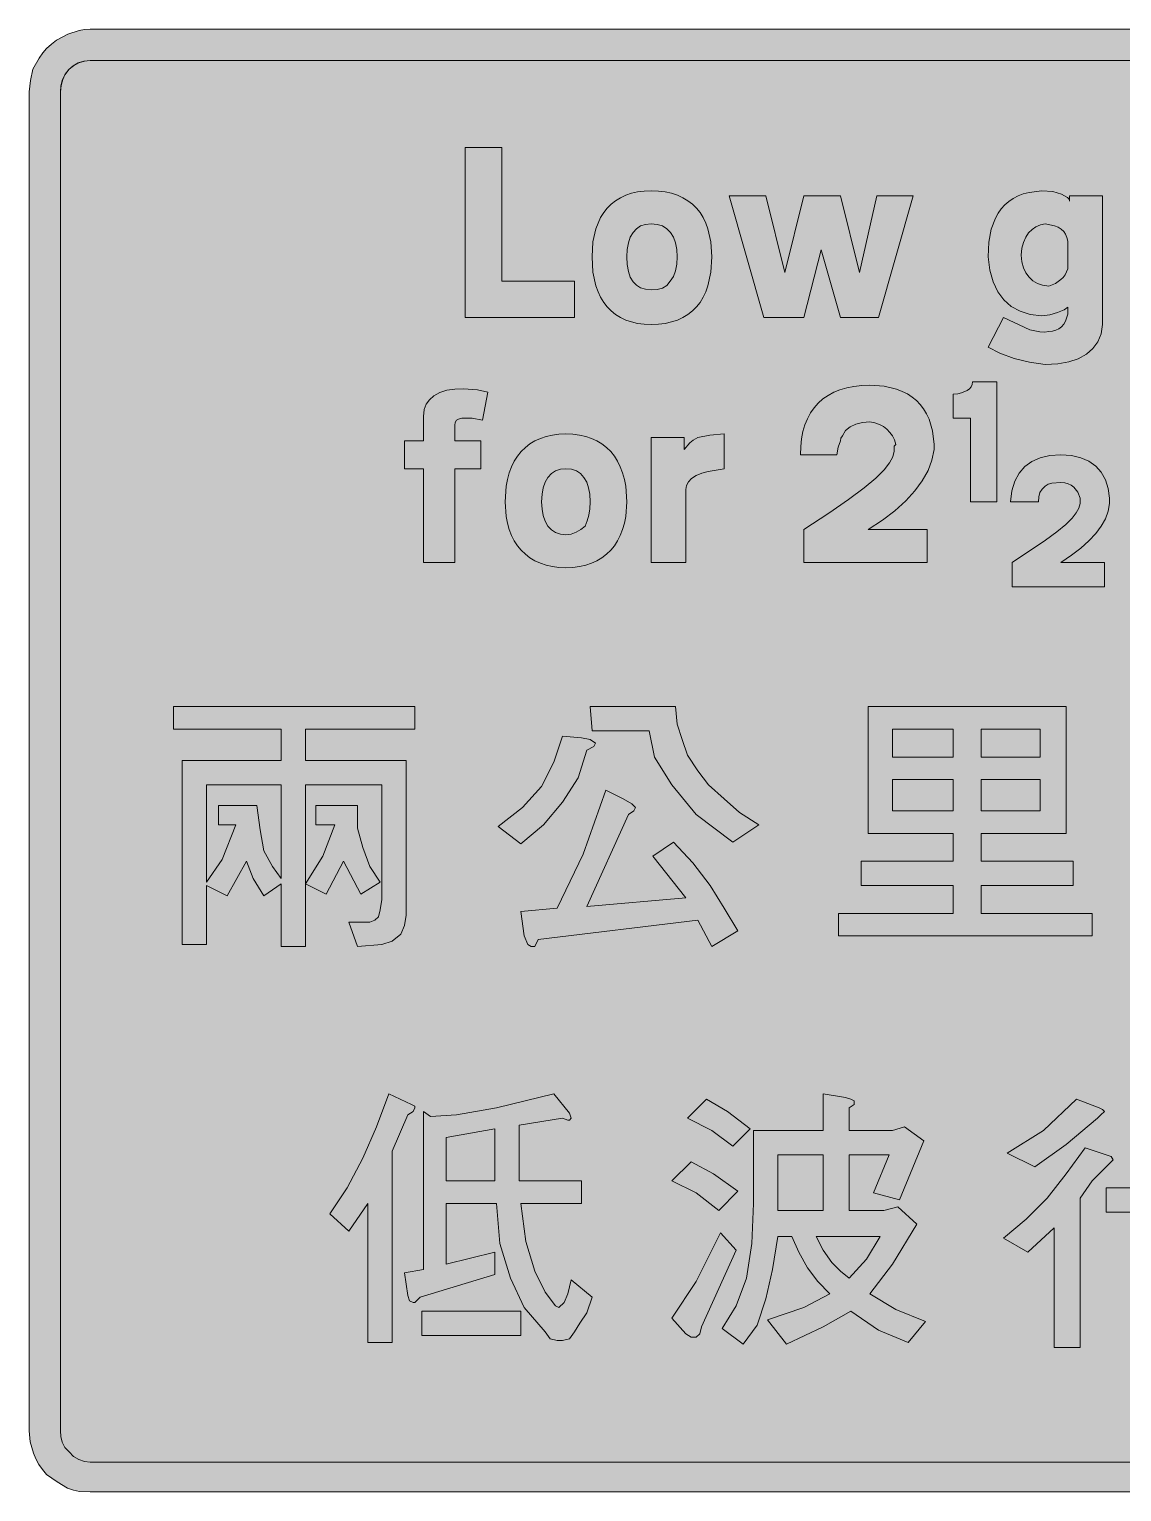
# Model space of a CAD drawing. Header units: metres. Extents: x 123 to 445, y 10 to 263.
# Drawn here: x 122.7 to 311.4, y 10.3 to 262.9 of the extents above; entities that cross this region are included whole.
import ezdxf

# ---------------------------------------------------------------- set-up
doc = ezdxf.new("R2010")
doc.units = ezdxf.units.M
doc.layers.add('FILL_BLACK_000000', color=7, linetype='Continuous', true_color=0x000000)
doc.layers.add('FILL_WHITE_FFFFFF', color=7, linetype='Continuous', true_color=0xffffff)

msp = doc.modelspace()

# ---------------------------------------------------------------- hatches: boundary and pattern name
at = {"layer": 'FILL_BLACK_000000', "true_color": 0x000000}
h = msp.add_hatch(color=7, dxfattribs=at)
h.dxf.hatch_style = 1
h.paths.add_polyline_path([(130.4, 10.57), (129.33, 10.92), (127.53, 12.01), (125.73, 13.32), (125, 14.15), (124.38, 15.04), (123.86, 15.98), (123.44, 16.96), (122.9, 18.93), (122.73, 20.82), (122.73, 252.12), (122.92, 254.07), (123.33, 256.02), (124.42, 257.93), (125.06, 258.85), (125.73, 259.62), (126.56, 260.36), (127.45, 261.02), (129.37, 262.06), (131.34, 262.7), (132.3, 262.86), (133.23, 262.92), (434.73, 262.92), (435.68, 262.86), (436.68, 262.69), (437.68, 262.41), (438.63, 262.02), (440.54, 261.04), (441.46, 260.42), (442.23, 259.62), (443.03, 258.89), (443.66, 258.04), (444.63, 256.02), (444.98, 255.07), (445.16, 254.07), (445.23, 252.12), (445.23, 20.82), (445.06, 18.93), (444.52, 16.96), (444.1, 15.98), (443.58, 15.04), (442.96, 14.15), (442.23, 13.32), (441.42, 12.59), (440.55, 11.97), (439.65, 11.45), (438.71, 11.03), (436.75, 10.49), (434.73, 10.32), (133.23, 10.32), (131.39, 10.39), (130.4, 10.57)])
h.paths.add_polyline_path([(435.68, 15.53), (436.68, 15.87), (437.68, 16.43), (438.63, 17.22), (439.24, 17.99), (439.72, 18.91), (440.02, 19.88), (440.13, 20.82), (440.13, 252.12), (440.02, 253.07), (439.72, 254.07), (439.24, 255.07), (438.63, 256.02), (437.68, 256.63), (436.68, 257.11), (435.68, 257.41), (434.73, 257.52), (133.23, 257.52), (132.29, 257.41), (131.32, 257.11), (130.4, 256.63), (129.63, 256.02), (128.89, 255.07), (128.43, 254.07), (128.2, 253.07), (128.13, 252.12), (128.13, 20.82), (128.2, 19.88), (128.43, 18.91), (128.89, 17.99), (129.63, 17.22), (130.4, 16.43), (131.32, 15.87), (132.29, 15.53), (133.23, 15.42), (434.73, 15.42), (435.68, 15.53)], flags=16)
h = msp.add_hatch(color=7, dxfattribs=at)
h.dxf.hatch_style = 1
h.paths.add_polyline_path([(204.33, 219.42), (216.93, 219.42), (216.93, 213.12), (198.03, 213.12), (198.03, 242.52), (204.33, 242.52), (204.33, 219.42)])
h = msp.add_hatch(color=7, dxfattribs=at)
h.dxf.hatch_style = 1
h.paths.add_polyline_path([(239.96, 218.63), (239.58, 217.58), (239.13, 216.62), (238.59, 215.75), (237.97, 214.96), (237.27, 214.26), (236.48, 213.64), (235.62, 213.12), (234.68, 212.69), (233.66, 212.36), (232.56, 212.12), (231.39, 211.97), (230.13, 211.92), (228.93, 211.97), (227.8, 212.12), (226.74, 212.36), (225.75, 212.69), (224.84, 213.12), (224, 213.64), (223.24, 214.26), (222.56, 214.96), (221.95, 215.75), (221.42, 216.62), (220.97, 217.58), (220.6, 218.63), (220.1, 220.96), (219.93, 223.62), (220.1, 226.18), (220.6, 228.44), (220.97, 229.45), (221.42, 230.39), (221.95, 231.25), (222.56, 232.02), (223.24, 232.71), (224, 233.31), (224.84, 233.83), (225.75, 234.25), (226.74, 234.58), (227.8, 234.83), (228.93, 234.97), (230.13, 235.02), (231.39, 234.97), (232.56, 234.83), (233.66, 234.58), (234.68, 234.25), (235.62, 233.83), (236.48, 233.31), (237.27, 232.71), (237.97, 232.02), (238.59, 231.25), (239.13, 230.39), (239.58, 229.45), (239.96, 228.44), (240.46, 226.18), (240.63, 223.62), (240.46, 220.96), (239.96, 218.63)])
h.paths.add_polyline_path([(234.35, 226.03), (234, 227.01), (233.51, 227.82), (232.87, 228.47), (232.1, 228.94), (231.18, 229.22), (230.13, 229.32), (229.17, 229.22), (228.33, 228.94), (227.61, 228.47), (227.02, 227.82), (226.55, 227.01), (226.21, 226.03), (226, 224.9), (225.93, 223.62), (226, 222.26), (226.21, 221.08), (226.55, 220.1), (227.02, 219.31), (227.61, 218.7), (228.33, 218.26), (229.17, 218), (230.13, 217.92), (231.19, 217.99), (232.12, 218.22), (232.87, 218.68), (233.43, 219.42), (234, 220.2), (234.37, 221.18), (234.57, 222.33), (234.63, 223.62), (234.56, 224.9), (234.35, 226.03)], flags=16)
h = msp.add_hatch(color=7, dxfattribs=at)
h.dxf.hatch_style = 1
h.paths.add_polyline_path([(307.3, 208.94), (306.45, 207.76), (305.32, 206.78), (303.92, 206.02), (302.27, 205.47), (300.37, 205.13), (298.23, 205.02), (295.5, 205.4), (292.83, 206.07), (290.38, 206.96), (288.33, 208.02), (291.03, 213.12), (295.53, 211.02), (297.29, 210.64), (298.1, 210.6), (298.83, 210.72), (299.48, 210.78), (300.06, 210.94), (300.59, 211.19), (301.04, 211.54), (301.43, 211.98), (301.74, 212.49), (302.13, 213.72), (302.13, 214.92), (301.46, 214.47), (300.33, 214.02), (298.98, 213.61), (297.63, 213.42), (295.62, 213.67), (293.86, 214.21), (292.34, 215.04), (291.07, 216.16), (290.03, 217.57), (289.23, 219.28), (288.67, 221.3), (288.33, 223.62), (288.47, 226.16), (288.9, 228.4), (289.61, 230.31), (290.08, 231.15), (290.62, 231.91), (291.23, 232.58), (291.92, 233.18), (292.68, 233.69), (293.52, 234.12), (294.43, 234.47), (295.42, 234.74), (297.63, 235.02), (299.52, 234.87), (301.04, 234.46), (302.06, 233.88), (302.33, 233.56), (302.43, 233.22), (302.43, 234.12), (308.13, 234.12), (308.13, 211.92), (307.86, 210.33), (307.3, 208.94)])
h.paths.add_polyline_path([(301.73, 227.51), (301.4, 227.98), (300.97, 228.38), (300.44, 228.71), (299.81, 228.98), (298.23, 229.32), (297.37, 229.14), (296.6, 228.81), (295.93, 228.35), (295.34, 227.74), (294.86, 227), (294.48, 226.11), (294.2, 225.09), (294.03, 223.92), (294.2, 222.75), (294.48, 221.73), (294.89, 220.84), (295.42, 220.09), (296.07, 219.49), (296.86, 219.03), (297.77, 218.7), (298.83, 218.52), (299.99, 219.01), (300.93, 219.72), (301.33, 220.04), (301.64, 220.51), (302.13, 221.52), (302.13, 226.32), (301.97, 226.95), (301.73, 227.51)], flags=16)
h = msp.add_hatch(color=7, dxfattribs=at)
h.dxf.hatch_style = 1
h.paths.add_polyline_path([(262.83, 213.12), (259.53, 224.82), (256.53, 213.12), (249.63, 213.12), (243.63, 234.12), (249.93, 234.12), (253.23, 220.92), (256.53, 234.12), (259.53, 234.12), (262.83, 234.12), (266.13, 220.92), (269.13, 234.12), (275.43, 234.12), (269.43, 213.12), (262.83, 213.12)])
h = msp.add_hatch(color=7, dxfattribs=at)
h.dxf.hatch_style = 1
h.paths.add_polyline_path([(190.83, 170.82), (190.83, 187.02), (187.53, 187.02), (187.53, 191.82), (190.83, 191.82), (190.83, 196.02), (190.94, 197.22), (191.28, 198.16), (191.84, 198.93), (192.63, 199.62), (193.64, 200.19), (194.84, 200.56), (196.22, 200.76), (197.73, 200.82), (200.17, 200.63), (201.93, 200.22), (201.03, 195.42), (199.23, 195.72), (197.43, 195.72), (196.87, 195.57), (196.53, 195.42), (196.27, 194.97), (196.23, 194.52), (196.23, 191.82), (200.73, 191.82), (200.73, 187.02), (196.23, 187.02), (196.23, 170.82), (190.83, 170.82)])
h = msp.add_hatch(color=7, dxfattribs=at)
h.dxf.hatch_style = 1
h.paths.add_polyline_path([(277.83, 176.52), (277.83, 170.82), (256.53, 170.82), (256.53, 176.52), (260.81, 179.33), (264.24, 181.71), (266.92, 183.72), (268.94, 185.41), (270.38, 186.83), (271.34, 188.04), (271.89, 189.08), (272.13, 190.02), (272.13, 190.32), (272.13, 190.92), (272.43, 191.22), (272.16, 191.98), (271.81, 192.67), (271.38, 193.3), (270.86, 193.84), (270.25, 194.31), (269.56, 194.68), (268.79, 194.95), (267.93, 195.12), (266.64, 195.01), (265.49, 194.71), (264.51, 194.23), (263.73, 193.62), (263.17, 192.72), (262.93, 192.27), (262.83, 191.82), (262.42, 190.73), (262.23, 189.42), (255.93, 189.42), (255.98, 190.84), (256.13, 192.18), (256.37, 193.42), (256.71, 194.59), (257.14, 195.66), (257.67, 196.64), (258.29, 197.54), (259.01, 198.34), (259.81, 199.06), (260.71, 199.68), (261.69, 200.21), (262.76, 200.64), (263.93, 200.98), (265.17, 201.22), (266.51, 201.37), (267.93, 201.42), (270.38, 201.25), (272.53, 200.75), (273.5, 200.38), (274.4, 199.93), (275.21, 199.4), (275.96, 198.79), (276.62, 198.11), (277.21, 197.35), (277.71, 196.51), (278.14, 195.6), (278.75, 193.55), (279.03, 191.22), (279.03, 190.92), (279.03, 190.32), (278.65, 188.52), (277.97, 186.73), (276.98, 184.95), (275.69, 183.19), (274.11, 181.47), (272.24, 179.77), (270.08, 178.12), (267.63, 176.52), (277.83, 176.52)])
h = msp.add_hatch(color=7, dxfattribs=at)
h.dxf.hatch_style = 1
h.paths.add_polyline_path([(285.33, 195.72), (282.33, 195.72), (282.33, 199.92), (283.13, 199.97), (283.76, 200.11), (284.73, 200.52), (285.12, 200.8), (285.4, 201.16), (285.57, 201.57), (285.63, 202.02), (289.83, 202.02), (289.83, 181.32), (285.33, 181.32), (285.33, 195.72)])
h = msp.add_hatch(color=7, dxfattribs=at)
h.dxf.hatch_style = 1
h.paths.add_polyline_path([(225.53, 177.59), (225.22, 176.5), (224.82, 175.49), (224.35, 174.55), (223.79, 173.69), (223.16, 172.92), (222.44, 172.23), (221.65, 171.63), (220.79, 171.11), (219.86, 170.69), (218.85, 170.36), (217.78, 170.11), (216.64, 169.97), (215.43, 169.92), (214.22, 169.97), (213.08, 170.11), (212.01, 170.36), (211.01, 170.69), (210.07, 171.11), (209.21, 171.63), (208.42, 172.23), (207.71, 172.92), (207.07, 173.69), (206.51, 174.55), (206.04, 175.49), (205.64, 176.5), (205.33, 177.59), (205.11, 178.76), (204.93, 181.32), (205.11, 183.98), (205.33, 185.18), (205.64, 186.31), (206.04, 187.36), (206.51, 188.32), (207.07, 189.19), (207.71, 189.98), (208.42, 190.68), (209.21, 191.3), (210.07, 191.82), (211.01, 192.25), (212.01, 192.58), (213.08, 192.82), (214.22, 192.97), (215.43, 193.02), (216.64, 192.97), (217.78, 192.82), (218.85, 192.58), (219.86, 192.25), (220.79, 191.82), (221.65, 191.3), (222.44, 190.68), (223.16, 189.98), (223.79, 189.19), (224.35, 188.32), (224.82, 187.36), (225.22, 186.31), (225.53, 185.18), (225.75, 183.98), (225.93, 181.32), (225.75, 178.76), (225.53, 177.59)])
h.paths.add_polyline_path([(219.35, 183.73), (219.01, 184.71), (218.54, 185.52), (217.95, 186.17), (217.23, 186.64), (216.39, 186.92), (215.43, 187.02), (214.47, 186.92), (213.63, 186.64), (212.91, 186.17), (212.32, 185.52), (211.85, 184.71), (211.51, 183.73), (211.3, 182.6), (211.23, 181.32), (211.3, 180.04), (211.51, 178.91), (211.85, 177.93), (212.32, 177.12), (212.91, 176.47), (213.63, 176), (214.47, 175.72), (215.43, 175.62), (216.33, 175.73), (217.19, 176.03), (218, 176.51), (218.73, 177.12), (219.12, 178.03), (219.41, 178.99), (219.57, 180.07), (219.63, 181.32), (219.56, 182.6), (219.35, 183.73)], flags=16)
h = msp.add_hatch(color=7, dxfattribs=at)
h.dxf.hatch_style = 1
h.paths.add_polyline_path([(230.13, 192.42), (235.83, 192.42), (235.83, 190.32), (236.8, 191.48), (237.43, 191.97), (238.23, 192.42), (240.26, 192.83), (242.73, 193.02), (242.73, 187.02), (239.99, 186.53), (238.89, 186.22), (237.93, 185.82), (237.14, 185.32), (236.58, 184.73), (236.24, 184.09), (236.13, 183.42), (236.13, 170.82), (230.13, 170.82), (230.13, 192.42)])
h = msp.add_hatch(color=7, dxfattribs=at)
h.dxf.hatch_style = 1
h.paths.add_polyline_path([(298.24, 174.65), (300.24, 176.13), (301.76, 177.38), (302.85, 178.45), (303.58, 179.38), (304.02, 180.22), (304.23, 181.02), (304.23, 181.62), (304.23, 181.92), (303.84, 182.97), (303.14, 183.83), (302.69, 184.16), (302.16, 184.41), (301.58, 184.57), (300.93, 184.62), (299.36, 184.54), (298.74, 184.37), (298.23, 184.02), (297.66, 183.51), (297.29, 182.89), (297.09, 182.16), (297.03, 181.32), (292.23, 181.32), (292.47, 183.22), (292.96, 184.86), (293.69, 186.26), (294.67, 187.39), (295.88, 188.28), (297.33, 188.91), (299.02, 189.29), (300.93, 189.42), (302.74, 189.29), (304.35, 188.92), (305.75, 188.31), (306.93, 187.47), (307.89, 186.4), (308.61, 185.12), (309.09, 183.62), (309.33, 181.92), (309.33, 181.62), (309.33, 181.32), (309.33, 181.02), (309.09, 179.68), (308.61, 178.37), (307.89, 177.08), (306.93, 175.81), (305.75, 174.55), (304.35, 173.3), (302.74, 172.06), (300.93, 170.82), (308.43, 170.82), (308.43, 166.62), (292.53, 166.62), (292.53, 170.82), (298.24, 174.65)])
h = msp.add_hatch(color=7, dxfattribs=at)
h.dxf.hatch_style = 1
h.paths.add_polyline_path([(189.33, 142.02), (170.43, 142.02), (170.43, 136.62), (187.83, 136.62), (187.83, 109.92), (187.53, 108.12), (186.93, 106.62), (185.43, 105.42), (183.63, 104.82), (179.43, 104.52), (177.93, 108.72), (181.53, 108.72), (182.43, 109.02), (183.03, 109.62), (183.33, 110.82), (183.63, 112.62), (183.63, 132.42), (170.43, 132.42), (170.43, 104.52), (166.23, 104.52), (166.23, 115.32), (163.23, 113.22), (161.43, 116.22), (160.23, 119.22), (156.93, 113.22), (153.33, 115.02), (153.33, 104.82), (149.13, 104.82), (149.13, 136.62), (166.23, 136.62), (166.23, 142.02), (147.63, 142.02), (147.63, 145.92), (189.33, 145.92), (189.33, 142.02)])
h.paths.add_polyline_path([(158.43, 125.52), (155.43, 125.52), (155.43, 128.82), (162.03, 128.82), (162.63, 124.62), (163.23, 121.02), (164.73, 118.32), (166.23, 116.22), (166.23, 132.42), (153.33, 132.42), (153.33, 115.62), (156.03, 119.52), (158.43, 125.52)], flags=16)
h = msp.add_hatch(color=7, dxfattribs=at)
h.dxf.hatch_style = 1
h.paths.add_polyline_path([(234.33, 145.92), (234.63, 142.92), (235.53, 140.22), (236.43, 137.52), (238.23, 134.82), (240.03, 132.42), (242.73, 130.02), (245.43, 127.62), (248.73, 125.52), (244.23, 122.52), (237.93, 127.32), (233.73, 132.42), (230.73, 137.22), (229.83, 141.72), (219.93, 141.72), (219.63, 145.92), (234.33, 145.92)])
h = msp.add_hatch(color=7, dxfattribs=at)
h.dxf.hatch_style = 1
h.paths.add_polyline_path([(303.03, 119.22), (303.03, 115.02), (287.13, 115.02), (287.13, 110.22), (306.33, 110.22), (306.33, 106.32), (262.53, 106.32), (262.53, 110.22), (282.33, 110.22), (282.33, 115.02), (266.43, 115.02), (266.43, 119.22), (282.33, 119.22), (282.33, 124.02), (267.63, 124.02), (267.63, 145.92), (301.83, 145.92), (301.83, 124.02), (287.13, 124.02), (287.13, 119.22), (303.03, 119.22)])
h.paths.add_polyline_path([(297.33, 137.22), (297.33, 142.02), (287.13, 142.02), (287.13, 137.22), (297.33, 137.22)], flags=16)
h.paths.add_polyline_path([(271.83, 137.22), (282.33, 137.22), (282.33, 142.02), (271.83, 142.02), (271.83, 137.22)], flags=16)
h.paths.add_polyline_path([(287.13, 133.32), (287.13, 127.92), (297.33, 127.92), (297.33, 133.32), (287.13, 133.32)], flags=16)
h.paths.add_polyline_path([(282.33, 133.32), (271.83, 133.32), (271.83, 127.92), (282.33, 127.92), (282.33, 133.32)], flags=16)
h = msp.add_hatch(color=7, dxfattribs=at)
h.dxf.hatch_style = 1
h.paths.add_polyline_path([(219.63, 140.22), (220.53, 139.62), (220.23, 139.02), (219.03, 138.42), (217.53, 133.62), (214.83, 129.42), (211.53, 125.52), (207.63, 122.22), (203.73, 125.22), (207.93, 128.52), (211.23, 132.12), (213.33, 136.32), (214.83, 140.82), (218.13, 140.52), (219.63, 140.22)])
h = msp.add_hatch(color=7, dxfattribs=at)
h.dxf.hatch_style = 1
h.paths.add_polyline_path([(226.83, 129.12), (227.43, 128.52), (227.13, 127.92), (226.23, 127.32), (219.03, 111.42), (236.13, 112.92), (230.43, 120.12), (234.03, 122.52), (237.33, 118.92), (240.33, 115.02), (242.73, 111.12), (245.13, 107.22), (240.63, 104.52), (238.23, 109.02), (210.63, 105.72), (210.03, 104.52), (209.43, 104.52), (208.83, 104.82), (208.23, 106.32), (207.63, 110.52), (213.93, 111.12), (218.43, 120.42), (222.33, 131.52), (225.33, 130.02), (226.83, 129.12)])
h = msp.add_hatch(color=7, dxfattribs=at)
h.dxf.hatch_style = 1
h.paths.add_polyline_path([(179.43, 128.82), (179.43, 124.92), (180.33, 121.62), (181.53, 118.32), (183.33, 115.62), (180.03, 113.52), (177.03, 119.22), (174.03, 113.52), (170.43, 115.32), (173.43, 120.12), (175.53, 125.52), (172.23, 125.52), (172.23, 128.82), (179.43, 128.82)])
h = msp.add_hatch(color=7, dxfattribs=at)
h.dxf.hatch_style = 1
h.paths.add_polyline_path([(177.63, 62.82), (180.33, 67.92), (182.73, 73.32), (184.83, 79.02), (188.73, 77.22), (189.33, 76.92), (189.33, 76.62), (189.03, 76.02), (188.13, 75.42), (185.43, 69.12), (185.43, 36.12), (181.23, 36.12), (181.23, 60.12), (177.93, 55.32), (174.63, 58.32), (177.63, 62.82)])
h = msp.add_hatch(color=7, dxfattribs=at)
h.dxf.hatch_style = 1
h.paths.add_polyline_path([(192.03, 75.12), (196.53, 75.42), (203.43, 76.62), (213.33, 79.02), (216.03, 75.72), (216.33, 74.82), (216.03, 74.52), (215.73, 74.52), (214.83, 74.82), (207.33, 73.62), (207.33, 64.02), (218.13, 64.02), (218.13, 60.12), (207.63, 60.12), (208.53, 53.52), (210.03, 48.42), (211.83, 44.82), (213.63, 42.42), (214.23, 42.12), (215.13, 43.02), (215.73, 44.52), (216.33, 46.92), (219.93, 43.92), (219.03, 41.22), (217.83, 39.42), (216.93, 37.92), (216.03, 36.72), (214.83, 36.42), (213.93, 36.42), (212.73, 36.72), (211.83, 37.92), (208.23, 42.12), (205.83, 47.22), (204.03, 53.22), (203.43, 60.12), (194.73, 60.12), (194.73, 49.62), (203.13, 51.72), (203.13, 47.82), (190.23, 43.92), (189.33, 43.02), (189.03, 43.02), (188.43, 43.32), (188.13, 44.22), (187.53, 48.12), (190.83, 48.72), (190.83, 76.02), (192.03, 75.12)])
h.paths.add_polyline_path([(203.13, 73.02), (194.73, 71.52), (194.73, 64.02), (203.13, 64.02), (203.13, 73.02)], flags=16)
h = msp.add_hatch(color=7, dxfattribs=at)
h.dxf.hatch_style = 1
h.paths.add_polyline_path([(263.73, 78.42), (264.63, 78.12), (265.23, 77.82), (265.23, 77.22), (264.33, 76.62), (264.33, 72.72), (271.83, 72.72), (273.93, 73.32), (277.23, 70.92), (273.03, 60.72), (268.53, 61.92), (271.23, 68.52), (264.33, 68.52), (264.33, 58.92), (270.33, 58.92), (272.73, 59.52), (276.03, 56.52), (271.83, 49.62), (267.93, 44.52), (272.43, 41.82), (277.53, 39.72), (274.53, 36.12), (269.43, 38.22), (264.63, 41.52), (259.83, 38.82), (253.53, 35.82), (250.23, 40.02), (256.53, 42.12), (261.03, 44.52), (258.93, 46.62), (257.13, 49.02), (255.63, 51.72), (254.43, 54.42), (252.03, 54.42), (251.13, 48.72), (249.93, 43.62), (248.43, 39.12), (246.03, 35.82), (242.43, 38.52), (244.83, 42.42), (246.63, 47.22), (247.53, 53.22), (247.83, 60.12), (247.83, 72.72), (259.83, 72.72), (259.83, 79.02), (263.73, 78.42)])
h.paths.add_polyline_path([(262.83, 48.42), (264.33, 47.22), (267.33, 50.52), (269.73, 54.42), (258.63, 54.42), (259.83, 52.02), (261.33, 49.92), (262.83, 48.42)], flags=16)
h.paths.add_polyline_path([(259.83, 68.52), (252.03, 68.52), (252.03, 58.92), (259.83, 58.92), (259.83, 68.52)], flags=16)
h = msp.add_hatch(color=7, dxfattribs=at)
h.dxf.hatch_style = 1
h.paths.add_polyline_path([(243.33, 76.02), (247.23, 73.02), (244.23, 70.02), (240.63, 72.72), (236.43, 74.82), (239.73, 78.12), (243.33, 76.02)])
h = msp.add_hatch(color=7, dxfattribs=at)
h.dxf.hatch_style = 1
h.paths.add_polyline_path([(297.93, 72.72), (303.63, 78.12), (307.53, 76.62), (308.13, 76.32), (308.43, 76.02), (307.83, 75.42), (307.23, 74.82), (301.83, 70.32), (296.43, 66.42), (291.63, 68.82), (297.93, 72.72)])
h = msp.add_hatch(color=7, dxfattribs=at)
h.dxf.hatch_style = 1
h.paths.add_polyline_path([(294.93, 57.42), (298.53, 61.02), (301.83, 65.22), (305.13, 69.72), (308.73, 68.52), (309.63, 68.22), (309.93, 67.62), (309.63, 67.32), (308.73, 66.42), (306.33, 64.02), (304.23, 61.02), (304.23, 35.22), (299.73, 35.22), (299.73, 55.92), (295.23, 51.72), (291.03, 54.12), (294.93, 57.42)])
h = msp.add_hatch(color=7, dxfattribs=at)
h.dxf.hatch_style = 1
h.paths.add_polyline_path([(240.93, 65.22), (245.13, 62.22), (241.83, 58.92), (237.93, 61.92), (233.73, 64.02), (237.03, 67.32), (240.93, 65.22)])
h = msp.add_hatch(color=7, dxfattribs=at)
h.dxf.hatch_style = 1
h.paths.add_polyline_path([(308.73, 58.62), (308.73, 62.82), (335.43, 62.82), (335.43, 58.62), (327.93, 58.62), (327.93, 43.02), (327.93, 41.22), (327.63, 39.72), (327.03, 38.22), (326.13, 37.32), (325.23, 36.42), (323.73, 35.82), (321.93, 35.52), (319.83, 35.52), (317.43, 35.52), (315.33, 40.62), (321.03, 40.62), (321.93, 40.92), (322.53, 41.52), (322.83, 42.42), (323.13, 43.92), (323.13, 58.62), (308.73, 58.62)])
h = msp.add_hatch(color=7, dxfattribs=at)
h.dxf.hatch_style = 1
h.paths.add_polyline_path([(238.83, 38.82), (238.53, 37.62), (237.93, 37.02), (237.03, 37.02), (236.13, 37.62), (233.73, 40.32), (237.93, 46.62), (242.13, 55.02), (244.83, 52.02), (238.83, 38.82)])
h = msp.add_hatch(color=7, dxfattribs=at)
h.dxf.hatch_style = 1
h.paths.add_polyline_path([(207.63, 41.52), (207.63, 37.32), (190.53, 37.32), (190.53, 41.52), (207.63, 41.52)])
at = {"layer": 'FILL_WHITE_FFFFFF', "true_color": 0xffffff}
h = msp.add_hatch(color=7, dxfattribs=at)
h.dxf.hatch_style = 1
h.paths.add_polyline_path([(434.73, 257.52), (436.53, 257.22), (437.69, 256.62), (438.63, 256.02), (439.19, 255.12), (439.43, 254.67), (439.53, 254.22), (439.94, 253.06), (440.13, 252.12), (440.13, 20.82), (440.02, 19.88), (439.72, 18.91), (439.24, 17.99), (438.63, 17.22), (437.69, 16.51), (436.53, 16.02), (435.63, 15.61), (434.73, 15.42), (133.23, 15.42), (132.29, 15.53), (131.32, 15.87), (130.4, 16.43), (129.63, 17.22), (128.89, 17.99), (128.43, 18.91), (128.2, 19.88), (128.13, 20.82), (128.13, 252.12), (128.23, 253.21), (128.51, 254.23), (128.95, 255.15), (129.56, 255.94), (130.3, 256.6), (131.17, 257.1), (132.15, 257.41), (133.23, 257.52), (434.73, 257.52)])

# ---------------------------------------------------------------- linework, layer by layer
at = {"layer": 'FILL_BLACK_000000', "lineweight": 0, "true_color": 0x000000}
for points in [[(434.73, 10.32), (133.23, 10.32), (131.39, 10.39), (130.4, 10.57), (129.33, 10.92), (127.53, 12.01), (125.73, 13.32), (125, 14.15), (124.38, 15.04), (123.86, 15.98), (123.44, 16.96), (122.9, 18.93), (122.73, 20.82), (122.73, 252.12), (122.92, 254.07), (123.33, 256.02), (124.42, 257.93), (125.06, 258.85), (125.73, 259.62), (126.56, 260.36), (127.45, 261.02), (129.37, 262.06), (131.34, 262.7), (132.3, 262.86), (133.23, 262.92), (434.73, 262.92)], [(434.73, 257.52), (133.23, 257.52), (132.29, 257.41), (131.32, 257.11), (130.4, 256.63), (129.63, 256.02), (128.89, 255.07), (128.43, 254.07), (128.2, 253.07), (128.13, 252.12), (128.13, 20.82), (128.2, 19.88), (128.43, 18.91), (128.89, 17.99), (129.63, 17.22), (130.4, 16.43), (131.32, 15.87), (132.29, 15.53), (133.23, 15.42), (434.73, 15.42)]]:
    msp.add_lwpolyline(points, dxfattribs=at)
for points in [[(204.33, 219.42), (216.93, 219.42), (216.93, 213.12), (198.03, 213.12), (198.03, 242.52), (204.33, 242.52)], [(239.96, 218.63), (239.58, 217.58), (239.13, 216.62), (238.59, 215.75), (237.97, 214.96), (237.27, 214.26), (236.48, 213.64), (235.62, 213.12), (234.68, 212.69), (233.66, 212.36), (232.56, 212.12), (231.39, 211.97), (230.13, 211.92), (228.93, 211.97), (227.8, 212.12), (226.74, 212.36), (225.75, 212.69), (224.84, 213.12), (224, 213.64), (223.24, 214.26), (222.56, 214.96), (221.95, 215.75), (221.42, 216.62), (220.97, 217.58), (220.6, 218.63), (220.1, 220.96), (219.93, 223.62), (220.1, 226.18), (220.6, 228.44), (220.97, 229.45), (221.42, 230.39), (221.95, 231.25), (222.56, 232.02), (223.24, 232.71), (224, 233.31), (224.84, 233.83), (225.75, 234.25), (226.74, 234.58), (227.8, 234.83), (228.93, 234.97), (230.13, 235.02), (231.39, 234.97), (232.56, 234.83), (233.66, 234.58), (234.68, 234.25), (235.62, 233.83), (236.48, 233.31), (237.27, 232.71), (237.97, 232.02), (238.59, 231.25), (239.13, 230.39), (239.58, 229.45), (239.96, 228.44), (240.46, 226.18), (240.63, 223.62), (240.46, 220.96)], [(307.3, 208.94), (306.45, 207.76), (305.32, 206.78), (303.92, 206.02), (302.27, 205.47), (300.37, 205.13), (298.23, 205.02), (295.5, 205.4), (292.83, 206.07), (290.38, 206.96), (288.33, 208.02), (291.03, 213.12), (295.53, 211.02), (297.29, 210.64), (298.1, 210.6), (298.83, 210.72), (299.48, 210.78), (300.06, 210.94), (300.59, 211.19), (301.04, 211.54), (301.43, 211.98), (301.74, 212.49), (302.13, 213.72), (302.13, 214.92), (301.46, 214.47), (300.33, 214.02), (298.98, 213.61), (297.63, 213.42), (295.62, 213.67), (293.86, 214.21), (292.34, 215.04), (291.07, 216.16), (290.03, 217.57), (289.23, 219.28), (288.67, 221.3), (288.33, 223.62), (288.47, 226.16), (288.9, 228.4), (289.61, 230.31), (290.08, 231.15), (290.62, 231.91), (291.23, 232.58), (291.92, 233.18), (292.68, 233.69), (293.52, 234.12), (294.43, 234.47), (295.42, 234.74), (297.63, 235.02), (299.52, 234.87), (301.04, 234.46), (302.06, 233.88), (302.33, 233.56), (302.43, 233.22), (302.43, 234.12), (308.13, 234.12), (308.13, 211.92), (307.86, 210.33)], [(262.83, 213.12), (259.53, 224.82), (256.53, 213.12), (249.63, 213.12), (243.63, 234.12), (249.93, 234.12), (253.23, 220.92), (256.53, 234.12), (259.53, 234.12), (262.83, 234.12), (266.13, 220.92), (269.13, 234.12), (275.43, 234.12), (269.43, 213.12)], [(234.35, 226.03), (234, 227.01), (233.51, 227.82), (232.87, 228.47), (232.1, 228.94), (231.18, 229.22), (230.13, 229.32), (229.17, 229.22), (228.33, 228.94), (227.61, 228.47), (227.02, 227.82), (226.55, 227.01), (226.21, 226.03), (226, 224.9), (225.93, 223.62), (226, 222.26), (226.21, 221.08), (226.55, 220.1), (227.02, 219.31), (227.61, 218.7), (228.33, 218.26), (229.17, 218), (230.13, 217.92), (231.19, 217.99), (232.12, 218.22), (232.87, 218.68), (233.43, 219.42), (234, 220.2), (234.37, 221.18), (234.57, 222.33), (234.63, 223.62), (234.56, 224.9)], [(301.73, 227.51), (301.4, 227.98), (300.97, 228.38), (300.44, 228.71), (299.81, 228.98), (298.23, 229.32), (297.37, 229.14), (296.6, 228.81), (295.93, 228.35), (295.34, 227.74), (294.86, 227), (294.48, 226.11), (294.2, 225.09), (294.03, 223.92), (294.2, 222.75), (294.48, 221.73), (294.89, 220.84), (295.42, 220.09), (296.07, 219.49), (296.86, 219.03), (297.77, 218.7), (298.83, 218.52), (299.99, 219.01), (300.93, 219.72), (301.33, 220.04), (301.64, 220.51), (302.13, 221.52), (302.13, 226.32), (301.97, 226.95)], [(190.83, 170.82), (190.83, 187.02), (187.53, 187.02), (187.53, 191.82), (190.83, 191.82), (190.83, 196.02), (190.94, 197.22), (191.28, 198.16), (191.84, 198.93), (192.63, 199.62), (193.64, 200.19), (194.84, 200.56), (196.22, 200.76), (197.73, 200.82), (200.17, 200.63), (201.93, 200.22), (201.03, 195.42), (199.23, 195.72), (197.43, 195.72), (196.87, 195.57), (196.53, 195.42), (196.27, 194.97), (196.23, 194.52), (196.23, 191.82), (200.73, 191.82), (200.73, 187.02), (196.23, 187.02), (196.23, 170.82)], [(277.83, 176.52), (277.83, 170.82), (256.53, 170.82), (256.53, 176.52), (260.81, 179.33), (264.24, 181.71), (266.92, 183.72), (268.94, 185.41), (270.38, 186.83), (271.34, 188.04), (271.89, 189.08), (272.13, 190.02), (272.13, 190.32), (272.13, 190.92), (272.43, 191.22), (272.16, 191.98), (271.81, 192.67), (271.38, 193.3), (270.86, 193.84), (270.25, 194.31), (269.56, 194.68), (268.79, 194.95), (267.93, 195.12), (266.64, 195.01), (265.49, 194.71), (264.51, 194.23), (263.73, 193.62), (263.17, 192.72), (262.93, 192.27), (262.83, 191.82), (262.42, 190.73), (262.23, 189.42), (255.93, 189.42), (255.98, 190.84), (256.13, 192.18), (256.37, 193.42), (256.71, 194.59), (257.14, 195.66), (257.67, 196.64), (258.29, 197.54), (259.01, 198.34), (259.81, 199.06), (260.71, 199.68), (261.69, 200.21), (262.76, 200.64), (263.93, 200.98), (265.17, 201.22), (266.51, 201.37), (267.93, 201.42), (270.38, 201.25), (272.53, 200.75), (273.5, 200.38), (274.4, 199.93), (275.21, 199.4), (275.96, 198.79), (276.62, 198.11), (277.21, 197.35), (277.71, 196.51), (278.14, 195.6), (278.75, 193.55), (279.03, 191.22), (279.03, 190.92), (279.03, 190.32), (278.65, 188.52), (277.97, 186.73), (276.98, 184.95), (275.69, 183.19), (274.11, 181.47), (272.24, 179.77), (270.08, 178.12), (267.63, 176.52)], [(285.33, 195.72), (282.33, 195.72), (282.33, 199.92), (283.13, 199.97), (283.76, 200.11), (284.73, 200.52), (285.12, 200.8), (285.4, 201.16), (285.57, 201.57), (285.63, 202.02), (289.83, 202.02), (289.83, 181.32), (285.33, 181.32)], [(225.53, 177.59), (225.22, 176.5), (224.82, 175.49), (224.35, 174.55), (223.79, 173.69), (223.16, 172.92), (222.44, 172.23), (221.65, 171.63), (220.79, 171.11), (219.86, 170.69), (218.85, 170.36), (217.78, 170.11), (216.64, 169.97), (215.43, 169.92), (214.22, 169.97), (213.08, 170.11), (212.01, 170.36), (211.01, 170.69), (210.07, 171.11), (209.21, 171.63), (208.42, 172.23), (207.71, 172.92), (207.07, 173.69), (206.51, 174.55), (206.04, 175.49), (205.64, 176.5), (205.33, 177.59), (205.11, 178.76), (204.93, 181.32), (205.11, 183.98), (205.33, 185.18), (205.64, 186.31), (206.04, 187.36), (206.51, 188.32), (207.07, 189.19), (207.71, 189.98), (208.42, 190.68), (209.21, 191.3), (210.07, 191.82), (211.01, 192.25), (212.01, 192.58), (213.08, 192.82), (214.22, 192.97), (215.43, 193.02), (216.64, 192.97), (217.78, 192.82), (218.85, 192.58), (219.86, 192.25), (220.79, 191.82), (221.65, 191.3), (222.44, 190.68), (223.16, 189.98), (223.79, 189.19), (224.35, 188.32), (224.82, 187.36), (225.22, 186.31), (225.53, 185.18), (225.75, 183.98), (225.93, 181.32), (225.75, 178.76)], [(230.13, 192.42), (235.83, 192.42), (235.83, 190.32), (236.8, 191.48), (237.43, 191.97), (238.23, 192.42), (240.26, 192.83), (242.73, 193.02), (242.73, 187.02), (239.99, 186.53), (238.89, 186.22), (237.93, 185.82), (237.14, 185.32), (236.58, 184.73), (236.24, 184.09), (236.13, 183.42), (236.13, 170.82), (230.13, 170.82)], [(219.35, 183.73), (219.01, 184.71), (218.54, 185.52), (217.95, 186.17), (217.23, 186.64), (216.39, 186.92), (215.43, 187.02), (214.47, 186.92), (213.63, 186.64), (212.91, 186.17), (212.32, 185.52), (211.85, 184.71), (211.51, 183.73), (211.3, 182.6), (211.23, 181.32), (211.3, 180.04), (211.51, 178.91), (211.85, 177.93), (212.32, 177.12), (212.91, 176.47), (213.63, 176), (214.47, 175.72), (215.43, 175.62), (216.33, 175.73), (217.19, 176.03), (218, 176.51), (218.73, 177.12), (219.12, 178.03), (219.41, 178.99), (219.57, 180.07), (219.63, 181.32), (219.56, 182.6)], [(298.24, 174.65), (300.24, 176.13), (301.76, 177.38), (302.85, 178.45), (303.58, 179.38), (304.02, 180.22), (304.23, 181.02), (304.23, 181.62), (304.23, 181.92), (303.84, 182.97), (303.14, 183.83), (302.69, 184.16), (302.16, 184.41), (301.58, 184.57), (300.93, 184.62), (299.36, 184.54), (298.74, 184.37), (298.23, 184.02), (297.66, 183.51), (297.29, 182.89), (297.09, 182.16), (297.03, 181.32), (292.23, 181.32), (292.47, 183.22), (292.96, 184.86), (293.69, 186.26), (294.67, 187.39), (295.88, 188.28), (297.33, 188.91), (299.02, 189.29), (300.93, 189.42), (302.74, 189.29), (304.35, 188.92), (305.75, 188.31), (306.93, 187.47), (307.89, 186.4), (308.61, 185.12), (309.09, 183.62), (309.33, 181.92), (309.33, 181.62), (309.33, 181.32), (309.33, 181.02), (309.09, 179.68), (308.61, 178.37), (307.89, 177.08), (306.93, 175.81), (305.75, 174.55), (304.35, 173.3), (302.74, 172.06), (300.93, 170.82), (308.43, 170.82), (308.43, 166.62), (292.53, 166.62), (292.53, 170.82)], [(189.33, 142.02), (170.43, 142.02), (170.43, 136.62), (187.83, 136.62), (187.83, 109.92), (187.53, 108.12), (186.93, 106.62), (185.43, 105.42), (183.63, 104.82), (179.43, 104.52), (177.93, 108.72), (181.53, 108.72), (182.43, 109.02), (183.03, 109.62), (183.33, 110.82), (183.63, 112.62), (183.63, 132.42), (170.43, 132.42), (170.43, 104.52), (166.23, 104.52), (166.23, 115.32), (163.23, 113.22), (161.43, 116.22), (160.23, 119.22), (156.93, 113.22), (153.33, 115.02), (153.33, 104.82), (149.13, 104.82), (149.13, 136.62), (166.23, 136.62), (166.23, 142.02), (147.63, 142.02), (147.63, 145.92), (189.33, 145.92)], [(234.33, 145.92), (234.63, 142.92), (235.53, 140.22), (236.43, 137.52), (238.23, 134.82), (240.03, 132.42), (242.73, 130.02), (245.43, 127.62), (248.73, 125.52), (244.23, 122.52), (237.93, 127.32), (233.73, 132.42), (230.73, 137.22), (229.83, 141.72), (219.93, 141.72), (219.63, 145.92)], [(303.03, 119.22), (303.03, 115.02), (287.13, 115.02), (287.13, 110.22), (306.33, 110.22), (306.33, 106.32), (262.53, 106.32), (262.53, 110.22), (282.33, 110.22), (282.33, 115.02), (266.43, 115.02), (266.43, 119.22), (282.33, 119.22), (282.33, 124.02), (267.63, 124.02), (267.63, 145.92), (301.83, 145.92), (301.83, 124.02), (287.13, 124.02), (287.13, 119.22)], [(271.83, 137.22), (282.33, 137.22), (282.33, 142.02), (271.83, 142.02)], [(297.33, 137.22), (297.33, 142.02), (287.13, 142.02), (287.13, 137.22)], [(219.63, 140.22), (220.53, 139.62), (220.23, 139.02), (219.03, 138.42), (217.53, 133.62), (214.83, 129.42), (211.53, 125.52), (207.63, 122.22), (203.73, 125.22), (207.93, 128.52), (211.23, 132.12), (213.33, 136.32), (214.83, 140.82), (218.13, 140.52)], [(158.43, 125.52), (155.43, 125.52), (155.43, 128.82), (162.03, 128.82), (162.63, 124.62), (163.23, 121.02), (164.73, 118.32), (166.23, 116.22), (166.23, 132.42), (153.33, 132.42), (153.33, 115.62), (156.03, 119.52)], [(226.83, 129.12), (227.43, 128.52), (227.13, 127.92), (226.23, 127.32), (219.03, 111.42), (236.13, 112.92), (230.43, 120.12), (234.03, 122.52), (237.33, 118.92), (240.33, 115.02), (242.73, 111.12), (245.13, 107.22), (240.63, 104.52), (238.23, 109.02), (210.63, 105.72), (210.03, 104.52), (209.43, 104.52), (208.83, 104.82), (208.23, 106.32), (207.63, 110.52), (213.93, 111.12), (218.43, 120.42), (222.33, 131.52), (225.33, 130.02)], [(282.33, 133.32), (271.83, 133.32), (271.83, 127.92), (282.33, 127.92)], [(287.13, 133.32), (287.13, 127.92), (297.33, 127.92), (297.33, 133.32)], [(179.43, 128.82), (179.43, 124.92), (180.33, 121.62), (181.53, 118.32), (183.33, 115.62), (180.03, 113.52), (177.03, 119.22), (174.03, 113.52), (170.43, 115.32), (173.43, 120.12), (175.53, 125.52), (172.23, 125.52), (172.23, 128.82)], [(177.63, 62.82), (180.33, 67.92), (182.73, 73.32), (184.83, 79.02), (188.73, 77.22), (189.33, 76.92), (189.33, 76.62), (189.03, 76.02), (188.13, 75.42), (185.43, 69.12), (185.43, 36.12), (181.23, 36.12), (181.23, 60.12), (177.93, 55.32), (174.63, 58.32)], [(192.03, 75.12), (196.53, 75.42), (203.43, 76.62), (213.33, 79.02), (216.03, 75.72), (216.33, 74.82), (216.03, 74.52), (215.73, 74.52), (214.83, 74.82), (207.33, 73.62), (207.33, 64.02), (218.13, 64.02), (218.13, 60.12), (207.63, 60.12), (208.53, 53.52), (210.03, 48.42), (211.83, 44.82), (213.63, 42.42), (214.23, 42.12), (215.13, 43.02), (215.73, 44.52), (216.33, 46.92), (219.93, 43.92), (219.03, 41.22), (217.83, 39.42), (216.93, 37.92), (216.03, 36.72), (214.83, 36.42), (213.93, 36.42), (212.73, 36.72), (211.83, 37.92), (208.23, 42.12), (205.83, 47.22), (204.03, 53.22), (203.43, 60.12), (194.73, 60.12), (194.73, 49.62), (203.13, 51.72), (203.13, 47.82), (190.23, 43.92), (189.33, 43.02), (189.03, 43.02), (188.43, 43.32), (188.13, 44.22), (187.53, 48.12), (190.83, 48.72), (190.83, 76.02)], [(263.73, 78.42), (264.63, 78.12), (265.23, 77.82), (265.23, 77.22), (264.33, 76.62), (264.33, 72.72), (271.83, 72.72), (273.93, 73.32), (277.23, 70.92), (273.03, 60.72), (268.53, 61.92), (271.23, 68.52), (264.33, 68.52), (264.33, 58.92), (270.33, 58.92), (272.73, 59.52), (276.03, 56.52), (271.83, 49.62), (267.93, 44.52), (272.43, 41.82), (277.53, 39.72), (274.53, 36.12), (269.43, 38.22), (264.63, 41.52), (259.83, 38.82), (253.53, 35.82), (250.23, 40.02), (256.53, 42.12), (261.03, 44.52), (258.93, 46.62), (257.13, 49.02), (255.63, 51.72), (254.43, 54.42), (252.03, 54.42), (251.13, 48.72), (249.93, 43.62), (248.43, 39.12), (246.03, 35.82), (242.43, 38.52), (244.83, 42.42), (246.63, 47.22), (247.53, 53.22), (247.83, 60.12), (247.83, 72.72), (259.83, 72.72), (259.83, 79.02)], [(243.33, 76.02), (247.23, 73.02), (244.23, 70.02), (240.63, 72.72), (236.43, 74.82), (239.73, 78.12)], [(297.93, 72.72), (303.63, 78.12), (307.53, 76.62), (308.13, 76.32), (308.43, 76.02), (307.83, 75.42), (307.23, 74.82), (301.83, 70.32), (296.43, 66.42), (291.63, 68.82)], [(203.13, 73.02), (194.73, 71.52), (194.73, 64.02), (203.13, 64.02)], [(259.83, 68.52), (252.03, 68.52), (252.03, 58.92), (259.83, 58.92)], [(294.93, 57.42), (298.53, 61.02), (301.83, 65.22), (305.13, 69.72), (308.73, 68.52), (309.63, 68.22), (309.93, 67.62), (309.63, 67.32), (308.73, 66.42), (306.33, 64.02), (304.23, 61.02), (304.23, 35.22), (299.73, 35.22), (299.73, 55.92), (295.23, 51.72), (291.03, 54.12)], [(240.93, 65.22), (245.13, 62.22), (241.83, 58.92), (237.93, 61.92), (233.73, 64.02), (237.03, 67.32)], [(308.73, 58.62), (308.73, 62.82), (335.43, 62.82), (335.43, 58.62), (327.93, 58.62), (327.93, 43.02), (327.93, 41.22), (327.63, 39.72), (327.03, 38.22), (326.13, 37.32), (325.23, 36.42), (323.73, 35.82), (321.93, 35.52), (319.83, 35.52), (317.43, 35.52), (315.33, 40.62), (321.03, 40.62), (321.93, 40.92), (322.53, 41.52), (322.83, 42.42), (323.13, 43.92), (323.13, 58.62)], [(238.83, 38.82), (238.53, 37.62), (237.93, 37.02), (237.03, 37.02), (236.13, 37.62), (233.73, 40.32), (237.93, 46.62), (242.13, 55.02), (244.83, 52.02)], [(262.83, 48.42), (264.33, 47.22), (267.33, 50.52), (269.73, 54.42), (258.63, 54.42), (259.83, 52.02), (261.33, 49.92)], [(207.63, 41.52), (207.63, 37.32), (190.53, 37.32), (190.53, 41.52)]]:
    msp.add_lwpolyline(points, close=True, dxfattribs=at)
at = {"layer": 'FILL_WHITE_FFFFFF', "lineweight": 0, "true_color": 0xffffff}
msp.add_lwpolyline([(434.73, 15.42), (133.23, 15.42), (132.29, 15.53), (131.32, 15.87), (130.4, 16.43), (129.63, 17.22), (128.89, 17.99), (128.43, 18.91), (128.2, 19.88), (128.13, 20.82), (128.13, 252.12), (128.23, 253.21), (128.51, 254.23), (128.95, 255.15), (129.56, 255.94), (130.3, 256.6), (131.17, 257.1), (132.15, 257.41), (133.23, 257.52), (434.73, 257.52)], dxfattribs=at)

doc.saveas('drawing.dxf')
